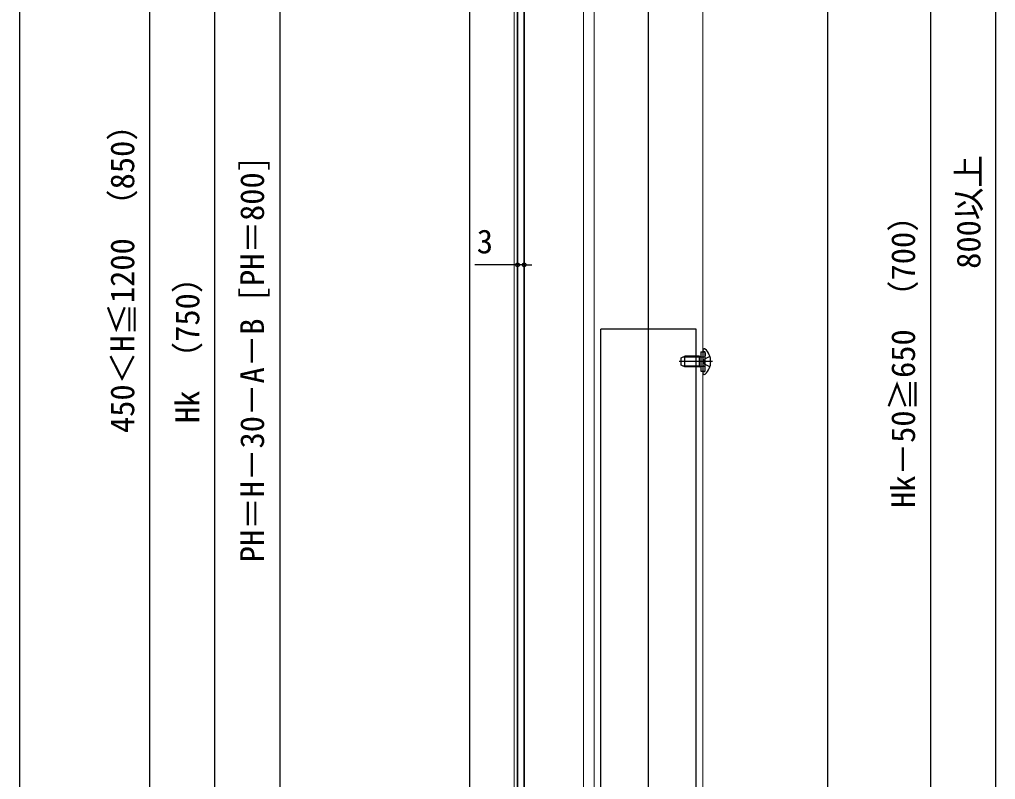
# Model space of a CAD drawing. Units: millimetres, scale not verified. Extents: x -875 to 875, y -1300 to 1294.
# Drawn here: x -875 to -425, y 269.3 to 619.7 of the extents above; entities that cross this region are included whole.
import ezdxf
from ezdxf.enums import TextEntityAlignment as Align

# ---------------------------------------------------------------- set-up
doc = ezdxf.new("R2010")
doc.units = ezdxf.units.MM
doc.header["$LTSCALE"] = 8
doc.layers.add('0-4_YKK_12', color=2, linetype='Continuous', lineweight=18)
for name, color, linetype in [('0-5_YKK_13', 4, 'Continuous'), ('0-7_YKK_D', 6, 'Continuous'), ('0-8_YKK_ZWAK', 7, 'Continuous'), ('0-9_YSS_K', 3, 'Continuous')]:
    doc.layers.add(name, color=color, linetype=linetype)
doc.styles.add('ＭＳ ゴシック', font='')
doc.styles.get('ＭＳ ゴシック').set_extended_font_data('MS Gothic')

msp = doc.modelspace()

# ---------------------------------------------------------------- linework, layer by layer
at = {"layer": '0-4_YKK_12'}
for p, q in [((-647, 907.499), (-647, 112.499)), ((-645.5, 893.199), (-645.5, 127.299)), ((-642.2, 893.499), (-642.2, 126.499)), ((-615, 883.131), (-615, 133.999)), ((-610, 885.999), (-610, 133.999))]:
    msp.add_line(p, q, dxfattribs=at)
msp.add_lwpolyline([(-610, 110.999), (-610, 99.999), (-560, 99.999), (-560, 920.499)], dxfattribs=at)
at = {"layer": '0-5_YKK_13'}
for p, q in [((-563, 476.999), (-607, 476.999)), ((-570, 463.699), (-568.3, 464.499)), ((-561.4, 464.066), (-569.22, 464.066)), ((-568.3, 459.499), (-568.3, 464.499)), ((-561.4, 464.499), (-568.3, 464.499)), ((-561.4, 459.499), (-561.4, 464.499)), ((-560.9, 466.499), (-558.9, 466.499)), ((-560, 467.25), (-560, 456.749)), ((-559.426, 466.691), (-559.671, 466.78)), ((-559.455, 467.899), (-559.257, 467.899)), ((-556.674, 464.371), (-559.135, 463.144)), ((-558.9, 457.499), (-558.9, 466.499)), ((-558.9, 465.94), (-558.9, 464.699)), ((-555.496, 461.999), (-570.913, 461.999)), ((-561.4, 459.932), (-569.22, 459.932)), ((-561.4, 459.499), (-568.3, 459.499)), ((-559.744, 461.999), (-559.135, 463.144)), ((-559.744, 461.999), (-559.135, 460.854)), ((-556.674, 459.628), (-559.135, 460.854)), ((-558.9, 458.059), (-558.9, 459.299)), ((-560, 456.749), (-560, 456.645)), ((-559.426, 457.307), (-559.671, 457.218)), ((-559.455, 456.099), (-559.257, 456.099))]:
    msp.add_line(p, q, dxfattribs=at)
msp.add_lwpolyline([(-645.35, 126.499), (-642.35, 126.499), (-642.35, 890.499), (-645.35, 890.499)], close=True, dxfattribs=at)
for points in [[(-607, 81.205), (-607, 93.661), (-607, 476.999)], [(-563, 80.522), (-563, 89.994), (-563, 476.999)], [(-568.3, 459.499), (-570, 460.299), (-570, 463.699)], [(-561.4, 464.499), (-560.9, 464.33), (-560.514, 464.199)], [(-561.4, 464.066), (-560.9, 464.127), (-560.3, 464.199)], [(-560.9, 466.499), (-560.9, 457.499), (-558.9, 457.499)], [(-560.514, 464.199), (-560, 464.199), (-559.4, 464.199)], [(-560, 467.354), (-560, 467.25), (-560, 466.899)], [(-561.4, 459.932), (-560.9, 459.872), (-560.3, 459.799)], [(-561.4, 459.499), (-560.9, 459.669), (-560.514, 459.799)], [(-560.514, 459.799), (-560, 459.799), (-559.4, 459.799)]]:
    msp.add_lwpolyline(points, dxfattribs=at)
for centre, radius, start, end in [((-559.455, 467.354), 0.545, 90, 180), ((-559.5, 467.25), 0.5, 180, 250), ((-559.7, 465.94), 0.8, 0, 70), ((-559.4, 464.699), 0.5, 270, 0), ((-559.257, 467.349), 0.55, 48.43917, 90), ((-564, 461.999), 7.7, 311.56083, 48.43917), ((-559.4, 459.299), 0.5, 0, 90), ((-559.5, 456.749), 0.5, 110, 180), ((-559.455, 456.645), 0.545, 180, 270), ((-559.7, 458.059), 0.8, 290, 0), ((-559.257, 456.649), 0.55, 270, 311.56083)]:
    msp.add_arc(centre, radius, start, end, dxfattribs=at)
at = {"layer": '0-7_YKK_D'}
for p, q in [((-425, 949.999), (-425, 134.999)), ((-815, 935.999), (-815, 113.999)), ((-755, 909.999), (-755, 109.999)), ((-785, 99.999), (-785, 849.999)), ((-455, 834.999), (-455, 134.999)), ((-645.35, 506.563), (-665.043, 506.563)), ((-645.35, 503.933), (-645.35, 507.563)), ((-642.35, 506.563), (-645.35, 506.563)), ((-642.35, 503.778), (-642.35, 507.563)), ((-642.35, 506.563), (-638.85, 506.563))]:
    msp.add_line(p, q, dxfattribs=at)
for centre in [(-645.35, 506.563), (-642.35, 506.563)]:
    msp.add_circle(centre, 0.875, dxfattribs=at)
at = {"layer": '0-8_YKK_ZWAK'}
msp.add_line((-875, 1250), (-875, -1300), dxfattribs=at)
at = {"layer": '0-9_YSS_K'}
for p, q in [((-585, -20.001), (-585, 961.218)), ((-502.5, 789.499), (-502.5, 86.458))]:
    msp.add_line(p, q, dxfattribs=at)
msp.add_lwpolyline([(-667.5, 819.999), (-667.5, 789.499), (-667.5, 99.762)], dxfattribs=at)

# ---------------------------------------------------------------- texts
at = {"layer": '0-7_YKK_D', "style": 'ＭＳ ゴシック'}
for s, p in [('450＜H≦1200 （850）', (-818.79, 429.034)), ('PH＝H－30－A－B [PH＝800]', (-758.96, 369.46)), ('800以上', (-428.619, 504.744)), ('Hk－50≧650 （700）', (-458.79, 394.531)), ('Hk （750）', (-788.79, 433.622))]:
    msp.add_text(s, height=11, rotation=90, dxfattribs=at).set_placement(p, align=Align.BOTTOM_LEFT)
msp.add_text('3', height=11, dxfattribs=at).set_placement((-664.151, 508.563), align=Align.BOTTOM_LEFT)

doc.saveas('drawing.dxf')
